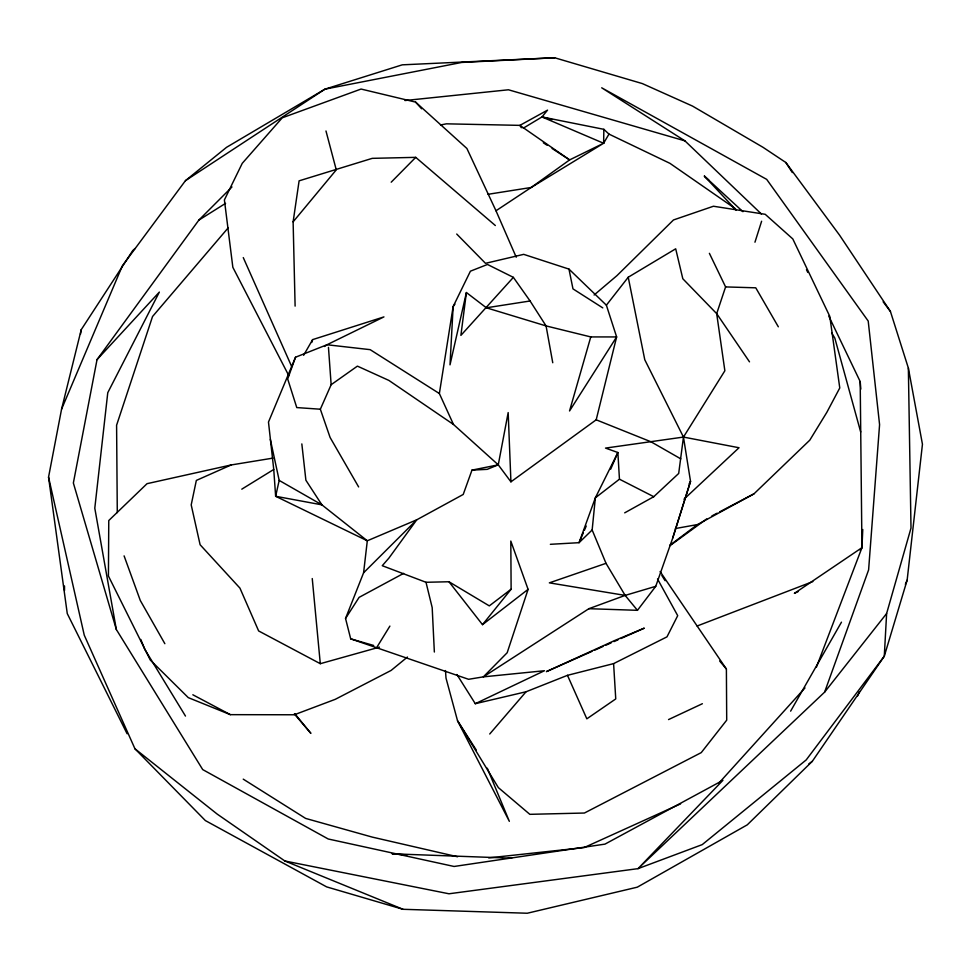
<?xml version="1.0" encoding="UTF-8"?>
<svg xmlns="http://www.w3.org/2000/svg" width="971" height="971" viewBox="0 0 971 971"><rect width="100%" height="100%" fill="white"/><g stroke="black" fill="none" stroke-linecap="round" stroke-linejoin="round"><path stroke-width="1.46" d="M440.506 124.992L446.393 123.827L519.91 125.368L547.547 110.124L541.976 116.945L603.622 143.271L603.865 129.325L541.976 116.945L523.26 128.196M816.417 667.15L861.945 547.693L862.77 529.511M61.561 409.204L122.382 265.775L185.437 180.679L226.546 147.325L324.945 89.162L402.249 64.839L554.659 57.762L642.365 83.591L692.517 106.082L763.036 147.325L785.83 162.497L839.575 235.176L890.431 311.46L908.358 368.045L911.004 528.078L886.62 613.526L884.29 656.202L812.351 761.264L747.269 824.84L637.292 887.178L527.277 913.238L403.014 909.293L326.644 886.887L205.354 820.568L134.957 748.787L84.259 635.168L48.55 477.149L61.561 409.204L81.224 329.691L132.772 250.53L135.03 248.527M749.503 361.843L716.683 313.645L682.819 278.762L675.695 248.807L628.237 277.233L644.768 359.731L683.463 437.071L690.527 481.385L672.721 538.055L655.741 586.326L637.449 610.322L625.142 595.405L606.013 563.326L592.152 529.972L595.357 497.82L617.872 452.522L605.516 448.092L683.463 437.071L739.016 447.74L683.96 499.24M134.957 748.787L217.249 814.135L284.891 860.998L448.978 893.781L638.02 868.644L702.239 844.612L806.197 759.929L884.29 656.202L907.145 580.136L922.45 444.245L908.358 368.045M456.904 674.505L475.292 703.696L544.452 670.73L483.352 676.86L468.58 679.299L350.689 638.833L345.542 618.454L363.591 572.781L367.305 540.786L321.899 504.847L279.187 480.414L270.326 439.353M624.693 512.846L653.762 496.703L678.693 473.46L683.463 437.071L724.864 370.764L716.683 313.645L725.592 286.918L709.388 253.322M358.627 486.932L330.104 437.484L320.345 409.216L331.147 384.71L357.413 366.128L388.898 380.426L453.481 424.473L498.269 464.842L510.928 481.834L596.194 419.812L616.634 336.937L590.769 336.925L546.066 325.916L486.362 307.795L466.396 292.526L460.897 335.383L513.38 277.366L530.081 300.986L546.066 325.916L552.754 362.741M295.111 306.12L293.121 221.837L299.104 180.837L372.257 158.346L415.734 157.351L495.344 225.527M453.481 424.473L439.365 393.534L453.129 306.581L470.413 271.188L487.478 264.464L513.38 277.366M80.496 334.158L81.224 329.691M303.62 355.289L312.626 339.619L383.946 316.898L326.984 344.754L295.524 357.219L268.481 422.057L273.749 469.466L275.643 496.278L367.305 540.786L416.765 519.801L463.216 494.457L471.979 470.122L487.199 469.345L498.269 464.842L508.173 412.578L510.928 481.834M231.972 186.954L198.849 220.126L97.027 359.634L73.359 482.988L116.338 629.511L202.708 769.59L328.234 838.993L454.076 866.472L604.969 844.127L722.91 780.32L638.02 868.644L824.622 692.129L886.62 613.526M279.187 480.414L275.643 496.278L321.899 504.847L305.889 480.232L301.835 443.917M466.396 292.526L450.01 364.853L453.129 306.581L454.926 304.178M590.769 336.925L569.54 410.964L616.634 336.937L606.377 305.185L568.97 269.101L523.697 254.353L485.5 263.323L456.722 234.035M311.752 342.484L312.626 339.619M672.721 538.055L690.527 481.385L689.107 483.886M754.953 242.216L761.616 221.23M363.591 572.781L416.765 519.801L388.898 558.107L382.258 565.705L426.002 582.284L448.954 581.75L482.502 624.656L511.122 589.215L510.807 541.065L528.09 589.361L507.178 652.73L483.352 676.86L588.887 608.696L625.142 595.405L655.741 586.326M295.524 357.219L287.695 378.993L296.762 407.577L320.345 409.216M824.622 692.129L868.608 569.904L879.58 424.643L868.208 321.049L766.677 179.368L601.704 87.803L684.919 140.856L761.446 214.045M857.648 695.855L859.444 691.668M905.36 584.324L907.145 580.136M583.243 532.97L579.068 542.68L550.363 544.306M584.433 530.202L586.229 526.039M610.698 469.163L617.872 452.522L619.449 479.189L595.357 497.82L579.068 542.68L592.152 529.972M790.625 711.148L841.469 622.168M603.622 143.271L608.963 134.095L603.865 129.325M376.845 647.293L389.893 626.089M345.542 618.454L359.112 597.359L403.645 573.363M606.377 305.185L628.237 277.233M293.121 221.837L336.269 169.864L325.977 130.976M228.306 227.712L152.544 316.51L116.593 425.225L117.285 512.627M489.724 734.003L526.051 691.765L567.477 675.331L613.599 663.618L666.98 636.855L677.709 615.65L657.537 578.995M860.003 549.95L861.945 547.693L860.197 381.591L828.761 316.073M718.758 783.233L804.983 687.929M97.027 359.634L159.353 292.077L107.769 392.697L94.794 508.185L116.338 629.511M391.204 182.196L415.734 157.351M669.674 545.435L697.421 524.583L753.957 493.851L809.79 440.166L826.831 412.347L839.769 387.963L829.804 316.388L792.797 238.927L765.209 214.3L713.442 206.24L673.486 219.956L616.937 275.643L594.118 295.002M407.456 657.039L391.095 670.439L335.262 699.326L294.286 714.777L230.345 714.656L188.277 697.627L150.287 660.037L108.424 576.021L108.764 520.541L147.034 483.679L231.147 464.963L272.875 458.13M482.502 624.656L528.09 589.361M808.746 764.019L812.351 761.264M511.122 589.215L489.299 605.88L448.954 581.75M669.954 545.666L706.694 518.915M324.532 346.501L326.984 344.754L370.157 349.657L439.365 393.534M861.945 547.693L794.375 593.378L798.393 591.448M516.232 257.218L495.987 210.768L531.186 187.476L603.768 143.174L569.637 159.899L531.186 187.476L488.049 194.297M185.437 180.679L324.945 89.162L461.723 62.447L554.659 57.762M198.849 220.126L225.588 203.34M241.791 489.166L273.749 469.466M711.864 515.953L717.132 513.186M719.754 511.802L753.957 493.851M668.546 719.572L702.373 703.72M680.598 803.842L584.069 847.598L488.704 857.891M231.147 464.963L196.336 480.427L191.202 504.896L200.111 544.743L239.946 588.123L258.638 630.944L320.296 663.691L379.443 647.135M591.909 651.407L546.406 671.616L614.619 640.557L644.307 628.14L620.87 638.554M594.665 650.182L602.942 646.504M605.698 645.29L611.208 642.838M613.963 641.613L618.102 639.768M697.105 626.016L812.836 581.58M606.013 563.326L549.355 582.855L625.142 595.405M475.292 703.696L526.051 691.765M471.979 470.122L498.269 464.842M675.367 528.54L697.421 524.583M486.362 307.795L530.081 300.986M404.919 100.535L508.452 89.781L684.919 140.856M725.592 286.918L755.766 287.817L778.329 326.802M588.887 608.696L637.449 610.322M511.681 858.182L392.09 853.8L406.946 854.941M457.584 856.774L372.233 837.099L305.61 818.407L243.236 779.143M495.987 210.768L466.893 148.466L415.612 102.113L361.078 89.053L282.258 117.807L242.24 163.346L224.398 199.917L232.846 267.316L288.8 375.643M541.976 116.945L552.171 119.554M350.689 638.833L373.689 645.472M596.194 419.812L650.946 441.769L680.78 458.846M284.891 860.998L403.014 909.293M608.963 134.095L669.929 163.334L735.605 208.862M619.449 479.189L653.762 496.703M192.841 694.775L230.345 714.656M602.785 307.892L572.975 288.873L568.97 269.101M543.323 142.786L547.086 145.237M552.098 148.49L569.637 159.899L519.91 125.368L521.318 127.747M736.249 210.27L704.376 176.115L708.842 180.121M704.376 176.115L742.936 211.69M415.612 102.113L421.608 108.776M294.334 713.94L310.89 733.372L294.844 713.758M719.645 660.984L726.393 669.031L726.709 720.154L701.256 752.61L584.408 813.03L529.826 814.329L498.354 787.615L457.535 720.761L446.005 678.086L445.471 670.548M883.149 301.811L890.431 311.46M660.086 571.531L726.393 669.031M785.83 162.497L792.336 172.571M476.324 750.098L457.535 720.761L509.338 821.32L487.296 768.207M661.919 575.597L665.086 580.694M185.473 716.076L144.728 649.259L140.807 639.44M831.783 333.077L834.829 338.126L860.682 431.998M164.852 643.7L140.297 600.491L124.094 555.873M127.116 733.76L67.266 613.587L48.55 477.149M806.476 269.659L807.787 272.39M567.477 675.331L586.836 718.819L615.748 698.926L613.599 663.618M243.272 257.594L291.749 366.698M426.002 582.284L432.192 607.628L434.353 652.027M312.249 578.558L320.296 663.691M860.197 381.591L860.84 389.104M328.465 347.375L331.147 384.71M64.511 585.962L64.523 590.477"/></g></svg>
